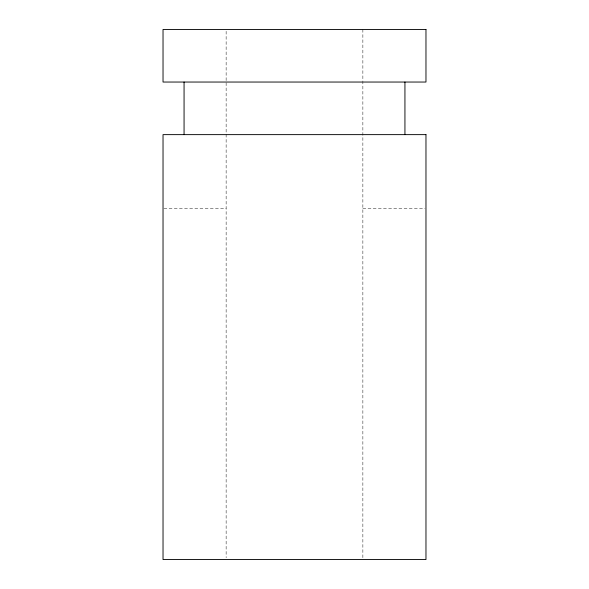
<?xml version="1.0" encoding="UTF-8"?>
<svg xmlns="http://www.w3.org/2000/svg" width="589" height="589" viewBox="0 0 589 589"><rect width="100%" height="100%" fill="white"/><g stroke="black" fill="none" stroke-linecap="round" stroke-linejoin="round"><path stroke-width="0.44" stroke-dasharray="2.94 2.21" d="M163.941 208.256L226.132 208.256M362.868 208.256L425.059 208.256M362.868 29.45L362.868 557.709M226.132 31.276L226.132 557.709"/><path stroke-width="0.88" d="M404.938 82.04L404.938 134.631M184.062 82.04L184.062 134.631M425.972 29.45L163.028 29.45L163.028 82.04L425.972 82.04L425.972 29.45M425.972 134.631L163.028 134.631L163.028 559.55L425.972 559.55L425.972 134.631"/></g></svg>
